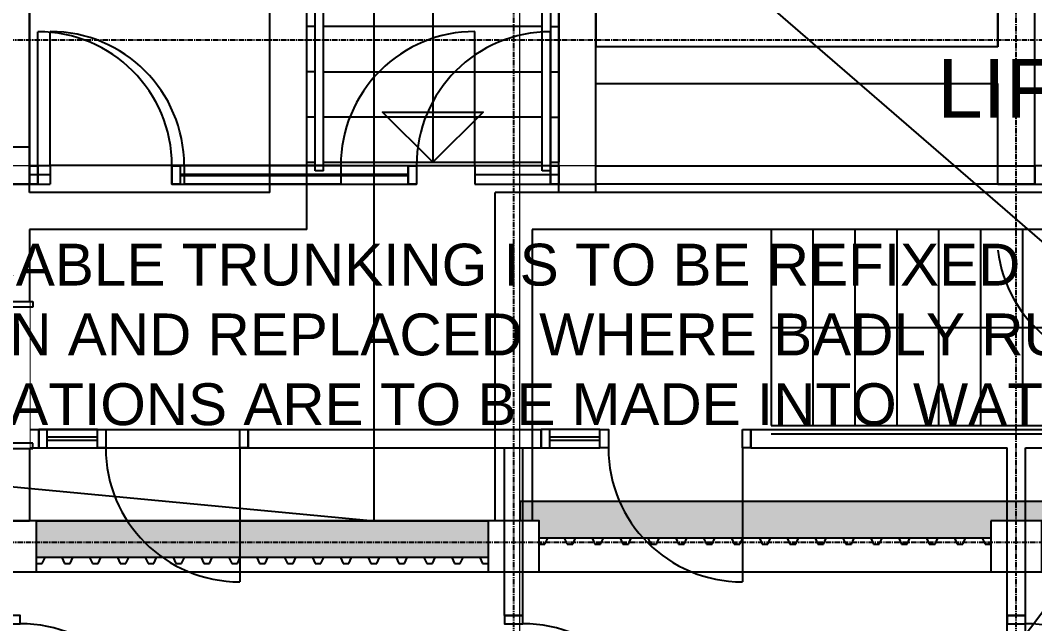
# Model space of a CAD drawing. Header units: millimetres. Extents: x -27283 to 30143, y -18440 to 22926.
# Drawn here: x -8478 to -2423, y -5709 to -2106 of the extents above; entities that cross this region are included whole.
import ezdxf
from ezdxf.enums import TextEntityAlignment as Align

# ---------------------------------------------------------------- set-up
doc = ezdxf.new("R2010")
doc.units = ezdxf.units.MM
doc.set_wipeout_variables(frame=1)
doc.linetypes.add('PCENTRE', pattern=[50.8, 31.75, -6.35, 6.35, -6.35])
doc.linetypes.add('PCENTRE2', pattern=[28.575, 19.05, -3.175, 3.175, -3.175])
for name, color, linetype in [('11th Floor - Doors Windows and Openings', 7, 'Continuous'), ('11th Floor - Structural Members', 7, 'Continuous'), ('11th Floor - Walls', 7, 'Continuous'), ('Boundaries_and_building_grids', 140, 'PCENTRE2'), ('Lift Motor Room Roof - General', 7, 'Continuous'), ('Lift Motor Room Roof - Hatch', 7, 'Continuous'), ('Lift Motor Room Roof - Roofs', 7, 'Continuous'), ('Lift Motor Room Roof - Structural Members', 7, 'Continuous'), ('Lift Motor Room Roof - Text and Leaders', 7, 'Continuous'), ('Lift Motor Room Roof - Walls', 7, 'Continuous'), ('Roof - General', 7, 'Continuous'), ('Roof - Stairs', 7, 'Continuous'), ('Roof - Structural Members', 7, 'Continuous'), ('Roof - Text and Leaders', 7, 'Continuous'), ('Roof - Walls', 7, 'Continuous'), ('Sixth Floor - Doors Windows and Openings', 7, 'Continuous'), ('Sixth Floor - Structural Members', 7, 'Continuous'), ('Sixth Floor - Walls', 7, 'Continuous'), ('Tenth Floor - Doors Windows and Openings', 7, 'Continuous'), ('Tenth Floor - Structural Members', 7, 'Continuous'), ('Tenth Floor - Walls', 7, 'Continuous')]:
    doc.layers.add(name, color=color, linetype=linetype)
doc.styles.add('_ArchAttributes', font='arial.ttf')
doc.styles.add('Arial1', font='arial.ttf')
doc.dimstyles.new('ISO-25', dxfattribs={"dimtxt": 2.5, "dimasz": 2.5, "dimexe": 1.25, "dimexo": 0.625, "dimtad": 1, "dimtxsty": 'Standard', "dimcen": 2.5, "dimadec": 0, "dimazin": 0, "dimtfac": 1, "dimtmove": 0, "dimatfit": 3, "dimfxl": 1, "dimarcsym": 0})
pattern_1 = [(45, (1032.8, 3355.27), (-168.38, 168.38), []), (45, (1145.06, 3355.27), (-168.38, 168.38), [])]
pattern_2 = [(45, (8642.8, 4224.77), (-168.38, 168.38), []), (45, (8755.06, 4224.77), (-168.38, 168.38), [])]
pattern_3 = [(90, (0, 0), (-25, 2e-15), [0.25, -199.75]), (90, (0.98, 2.5), (-25, 2e-15), [0.25, -199.75]), (90, (1.955, 5), (-25, 2e-15), [0.25, -199.75]), (90, (2.917, 7.5), (-25, 2e-15), [0.25, -199.75]), (90, (3.862, 10), (-25, 2e-15), [0.25, -199.75]), (90, (4.782, 12.5), (-25, 2e-15), [0.25, -199.75]), (90, (5.675, 15), (-25, 2e-15), [0.25, -199.75]), (90, (6.53, 17.5), (-25, 2e-15), [0.25, -199.75]), (90, (7.348, 20), (-25, 2e-15), [0.25, -199.75]), (90, (8.117, 22.5), (-25, 2e-15), [0.25, -199.75]), (90, (8.84, 25), (-25, 2e-15), [0.25, -199.75]), (90, (9.505, 27.5), (-25, 2e-15), [0.25, -199.75]), (90, (10.113, 30), (-25, 2e-15), [0.25, -199.75]), (90, (10.658, 32.5), (-25, 2e-15), [0.25, -199.75]), (90, (11.137, 35), (-25, 2e-15), [0.25, -199.75]), (90, (11.547, 37.5), (-25, 2e-15), [0.25, -199.75]), (90, (11.887, 40), (-25, 2e-15), [0.25, -199.75]), (90, (12.155, 42.5), (-25, 2e-15), [0.25, -199.75]), (90, (12.345, 45), (-25, 2e-15), [0.25, -199.75]), (90, (12.463, 47.5), (-25, 2e-15), [0.25, -199.75]), (90, (12.5, 50), (-25, 2e-15), [0.25, -199.75]), (90, (0.98, 97.5), (-25, 2e-15), [0.25, -199.75]), (90, (1.955, 95), (-25, 2e-15), [0.25, -199.75]), (90, (2.917, 92.5), (-25, 2e-15), [0.25, -199.75]), (90, (3.862, 90), (-25, 2e-15), [0.25, -199.75]), (90, (4.782, 87.5), (-25, 2e-15), [0.25, -199.75]), (90, (5.675, 85), (-25, 2e-15), [0.25, -199.75]), (90, (6.53, 82.5), (-25, 2e-15), [0.25, -199.75]), (90, (7.348, 80), (-25, 2e-15), [0.25, -199.75]), (90, (8.117, 77.5), (-25, 2e-15), [0.25, -199.75]), (90, (8.84, 75), (-25, 2e-15), [0.25, -199.75]), (90, (9.505, 72.5), (-25, 2e-15), [0.25, -199.75]), (90, (10.113, 70), (-25, 2e-15), [0.25, -199.75]), (90, (10.658, 67.5), (-25, 2e-15), [0.25, -199.75]), (90, (11.137, 65), (-25, 2e-15), [0.25, -199.75]), (90, (11.547, 62.5), (-25, 2e-15), [0.25, -199.75]), (90, (11.887, 60), (-25, 2e-15), [0.25, -199.75]), (90, (12.155, 57.5), (-25, 2e-15), [0.25, -199.75]), (90, (12.345, 55), (-25, 2e-15), [0.25, -199.75]), (90, (12.463, 52.5), (-25, 2e-15), [0.25, -199.75]), (90, (-0.98, 102.5), (-25, 2e-15), [0.25, -199.75]), (90, (-1.955, 105), (-25, 2e-15), [0.25, -199.75]), (90, (-2.917, 107.5), (-25, 2e-15), [0.25, -199.75]), (90, (-3.862, 110), (-25, 2e-15), [0.25, -199.75]), (90, (-4.782, 112.5), (-25, 2e-15), [0.25, -199.75]), (90, (-5.675, 115), (-25, 2e-15), [0.25, -199.75]), (90, (-6.53, 117.5), (-25, 2e-15), [0.25, -199.75]), (90, (-7.348, 120), (-25, 2e-15), [0.25, -199.75]), (90, (-8.117, 122.5), (-25, 2e-15), [0.25, -199.75]), (90, (-8.84, 125), (-25, 2e-15), [0.25, -199.75]), (90, (-9.505, 127.5), (-25, 2e-15), [0.25, -199.75]), (90, (-10.113, 130), (-25, 2e-15), [0.25, -199.75]), (90, (-10.658, 132.5), (-25, 2e-15), [0.25, -199.75]), (90, (-11.137, 135), (-25, 2e-15), [0.25, -199.75]), (90, (-11.547, 137.5), (-25, 2e-15), [0.25, -199.75]), (90, (-11.887, 140), (-25, 2e-15), [0.25, -199.75]), (90, (-12.155, 142.5), (-25, 2e-15), [0.25, -199.75]), (90, (-12.345, 145), (-25, 2e-15), [0.25, -199.75]), (90, (-12.463, 147.5), (-25, 2e-15), [0.25, -199.75]), (90, (-12.5, 150), (-25, 2e-15), [0.25, -199.75]), (90, (-0.98, 197.5), (-25, 2e-15), [0.25, -199.75]), (90, (-1.955, 195), (-25, 2e-15), [0.25, -199.75]), (90, (-2.917, 192.5), (-25, 2e-15), [0.25, -199.75]), (90, (-3.862, 190), (-25, 2e-15), [0.25, -199.75]), (90, (-4.782, 187.5), (-25, 2e-15), [0.25, -199.75]), (90, (-5.675, 185), (-25, 2e-15), [0.25, -199.75]), (90, (-6.53, 182.5), (-25, 2e-15), [0.25, -199.75]), (90, (-7.348, 180), (-25, 2e-15), [0.25, -199.75]), (90, (-8.117, 177.5), (-25, 2e-15), [0.25, -199.75]), (90, (-8.84, 175), (-25, 2e-15), [0.25, -199.75]), (90, (-9.505, 172.5), (-25, 2e-15), [0.25, -199.75]), (90, (-10.113, 170), (-25, 2e-15), [0.25, -199.75]), (90, (-10.658, 167.5), (-25, 2e-15), [0.25, -199.75]), (90, (-11.137, 165), (-25, 2e-15), [0.25, -199.75]), (90, (-11.547, 162.5), (-25, 2e-15), [0.25, -199.75]), (90, (-11.887, 160), (-25, 2e-15), [0.25, -199.75]), (90, (-12.155, 157.5), (-25, 2e-15), [0.25, -199.75]), (90, (-12.345, 155), (-25, 2e-15), [0.25, -199.75]), (90, (-12.463, 152.5), (-25, 2e-15), [0.25, -199.75]), (90, (0, 100), (-25, 2e-15), [0.25, -199.75])]

# ---------------------------------------------------------------- blocks, each defined once
blk = doc.blocks.new('Door')
at = {"layer": 'Roof - General', "color": 3, "linetype": 'Continuous', "style": '_ArchAttributes', "flags": 1}
for tag, p in [('Elevation Symbol', (0, 110)), ('Head Height', (0, 110)), ('Reference', (0, 111.5, 286)), ('Height', (0, 110)), ('Width', (0, 110)), ('Type', (0, 110))]:
    blk.add_attdef(tag, text='', height=50, dxfattribs=at).set_placement(p, align=Align.MIDDLE_CENTER)
at = {"color": 9, "linetype": 'Continuous'}
blk.add_wipeout([(-838.5, 0), (838.5, 0), (838.5, 220), (-838.5, 220)], dxfattribs=at).dxf.layer = 'Roof - General'
at = {"linetype": 'Continuous'}
h = blk.add_hatch(dxfattribs=at)
h.set_pattern_fill('ANSI32', color=12, scale=25)
h.set_pattern_definition(pattern_1)
h.paths.add_polyline_path([(-838.5, 220), (-838.5, 0), (-838.5, 0)])
h = blk.add_hatch(dxfattribs=at)
h.set_pattern_fill('ANSI32', color=12, scale=25)
h.set_pattern_definition(pattern_1)
h.paths.add_polyline_path([(838.5, 220), (838.5, 0), (838.5, 0)])
at = {"layer": 'Roof - General', "color": 2, "linetype": 'Continuous'}
for p, q in [((-838.5, 240), (-806.5, 240)), ((-838.5, 220), (-838.5, 240)), ((-806.5, 240), (-806.5, -20)), ((838.5, 240), (806.5, 240)), ((806.5, 240), (806.5, -20)), ((838.5, 220), (838.5, 240)), ((-838.5, 0), (-838.5, -20)), ((838.5, 0), (838.5, -20)), ((-838.5, -20), (-806.5, -20)), ((-806.5, -20), (-806.5, -826.5)), ((838.5, -20), (806.5, -20)), ((806.5, -20), (806.5, -826.5))]:
    blk.add_line(p, q, dxfattribs=at)
at = {"layer": 'Roof - General', "color": 3, "linetype": 'Continuous'}
for p, q in [((-838.5, 0), (-838.5, 220)), ((838.5, 0), (838.5, 220))]:
    blk.add_line(p, q, dxfattribs=at)
at = {"layer": 'Roof - General', "color": 1, "linetype": 'Continuous'}
blk.add_line((-806.5, 0), (806.5, 0), dxfattribs=at)
at = {"layer": 'Roof - General', "color": 2, "linetype": 'Continuous'}
blk.add_arc((-808.9, -19), 808.9, 187.4292, 359.92855, dxfattribs=at)
at = {"layer": 'Roof - General', "color": 2, "linetype": 'Continuous', "extrusion": (0, 0, -1)}
blk.add_arc((-806.5, -20), 806.5, 270, 0, dxfattribs=at)
blk = doc.blocks.new('Door3')
at = {"layer": 'Roof - General', "color": 3, "linetype": 'Continuous', "lineweight": -3, "style": '_ArchAttributes', "flags": 1}
for tag, p in [('Elevation Symbol', (110, 0)), ('Head Height', (110, 0)), ('Reference', (111.5, 0, 286)), ('Height', (110, 0)), ('Width', (110, 0)), ('Type', (110, 0))]:
    blk.add_attdef(tag, text='', height=50, dxfattribs=at).set_placement(p, align=Align.MIDDLE_CENTER)
at = {"color": 9, "linetype": 'Continuous', "lineweight": -3}
blk.add_wipeout([(0, 438.5), (0, -438.5), (220, -438.5), (220, 438.5)], dxfattribs=at).dxf.layer = 'Roof - General'
at = {"linetype": 'Continuous', "lineweight": -3}
h = blk.add_hatch(dxfattribs=at)
h.set_pattern_fill('ANSI32', color=12, scale=25)
h.set_pattern_definition(pattern_2)
h.paths.add_polyline_path([(220, 438.5), (0, 438.5), (0, 438.5)])
h = blk.add_hatch(dxfattribs=at)
h.set_pattern_fill('ANSI32', color=12, scale=25)
h.set_pattern_definition(pattern_2)
h.paths.add_polyline_path([(220, -438.5), (0, -438.5), (0, -438.5)])
at = {"layer": 'Roof - General', "color": 2, "linetype": 'Continuous', "lineweight": -3}
for p, q in [((-20, 438.5), (-20, 406.5)), ((0, 438.5), (-20, 438.5)), ((220, 438.5), (240, 438.5)), ((240, 438.5), (240, 406.5)), ((-20, 406.5), (-833, 406.5)), ((240, 406.5), (-20, 406.5)), ((-20, -438.5), (-20, -406.5)), ((240, -406.5), (-20, -406.5)), ((240, -438.5), (240, -406.5)), ((0, -438.5), (-20, -438.5)), ((220, -438.5), (240, -438.5))]:
    blk.add_line(p, q, dxfattribs=at)
at = {"layer": 'Roof - General', "color": 3, "linetype": 'Continuous', "lineweight": -3}
for p, q in [((0, 438.5), (220, 438.5)), ((0, -438.5), (220, -438.5))]:
    blk.add_line(p, q, dxfattribs=at)
at = {"layer": 'Roof - General', "color": 1, "linetype": 'Continuous', "lineweight": -3}
blk.add_line((0, 406.5), (0, -406.5), dxfattribs=at)
at = {"layer": 'Roof - General', "color": 2, "linetype": 'Continuous', "lineweight": -3}
blk.add_arc((-20, 406.5), 813, 180, 270, dxfattribs=at)

msp = doc.modelspace()

# ---------------------------------------------------------------- hatches: boundary and pattern name
at = {"layer": 'Lift Motor Room Roof - Hatch', "linetype": 'Continuous', "lineweight": -3}
h = msp.add_hatch(dxfattribs=at)
h.set_pattern_fill('GENERAL', color=8, scale=25, style=0)
h.set_pattern_definition(pattern_3)
h.paths.add_polyline_path([(-5380.3, -5199.3), (-5380.3, -5094.3), (-5495.3, -5094.3), (-5495.3, -4979.3), (3429.7, -4979.3), (3429.7, -5094.3), (3314.7, -5094.3), (3314.7, -5199.3), (619.7, -5199.3), (619.7, -5094.3), (314.7, -5094.3), (314.7, -5199.3), (-2380.3, -5199.3), (-2380.3, -5094.3), (-2685.3, -5094.3), (-2685.3, -5199.3)])
h = msp.add_hatch(dxfattribs=at)
h.set_pattern_fill('GENERAL', color=8, scale=25, style=0)
h.set_pattern_definition(pattern_3)
h.paths.add_polyline_path([(-8380.3, -5094.3), (-8380.3, -5314.3), (-5685.3, -5314.3), (-5685.3, -5094.3)])

# ---------------------------------------------------------------- linework, layer by layer
at = {"layer": '11th Floor - Doors Windows and Openings', "color": 1, "linetype": 'Continuous'}
for p, q in [((-8372.8, -2974.3, 37950), (-8372.8, -2174.3, 37950)), ((-5312.8, -2974.3, 37950), (-5312.8, -2174.3, 37950)), ((-7572.8, -2974.3, 37950), (-7572.8, -3084.3, 37950)), ((-6112.8, -2974.3, 37950), (-7572.8, -2974.3, 37950)), ((-7522.8, -2974.3, 37950), (-7522.8, -3084.3, 37950)), ((-7522.8, -2974.3, 37950), (-7522.8, -3084.3, 37950)), ((-6162.8, -2974.3, 37950), (-6162.8, -3084.3, 37950)), ((-6112.8, -2974.3, 37950), (-6112.8, -3084.3, 37950)), ((-7572.8, -3084.3, 37950), (-6112.8, -3084.3, 37950))]:
    msp.add_line(p, q, dxfattribs=at)
at = {"layer": '11th Floor - Doors Windows and Openings', "color": 1, "linetype": 'Continuous', "elevation": 37950}
for points in [[(-8372.8, -2974.3), (-8422.8, -2974.3), (-8422.8, -3084.3), (-8372.8, -3084.3), (-8372.8, -2974.3)], [(-7522.8, -2974.3), (-7522.8, -3029.3), (-6162.8, -3029.3)], [(-5262.8, -2974.3), (-5312.8, -2974.3), (-5312.8, -3084.3), (-5262.8, -3084.3), (-5262.8, -2974.3)]]:
    msp.add_lwpolyline(points, dxfattribs=at)
at = {"layer": '11th Floor - Doors Windows and Openings', "color": 1, "linetype": 'Continuous'}
for centre, start, end in [((-8372.8, -2974.3, 37950), 0, 90), ((-5312.8, -2974.3, 37950), 90, 180)]:
    msp.add_arc(centre, 800, start, end, dxfattribs=at)
at = {"layer": '11th Floor - Structural Members', "color": 5, "linetype": 'Continuous'}
for p, q in [((-5262.8, -3084.3, 37950), (-5262.8, 3135.7, 37950)), ((-5042.8, -2264.3, 37950), (-5042.8, 2915.7, 37950)), ((-2642.8, -2264.3, 37950), (-2642.8, -1764.3, 37950)), ((-2422.8, -3084.3, 37950), (-2422.8, -1764.3, 37950)), ((-2642.8, -2264.3, 37950), (-5042.8, -2264.3, 37950)), ((-5042.8, -3084.3, 37950), (-5042.8, -2484.3, 37950)), ((-5042.8, -2484.3, 37950), (-2642.8, -2484.3, 37950)), ((-2642.8, -3084.3, 37950), (-2642.8, -2484.3, 37950)), ((-5262.8, -3084.3, 37950), (-5042.8, -3084.3, 37950)), ((-2642.8, -3084.3, 37950), (-2422.8, -3084.3, 37950))]:
    msp.add_line(p, q, dxfattribs=at)
at = {"layer": '11th Floor - Structural Members', "color": 5, "linetype": 'Continuous', "lineweight": -3, "elevation": 37950}
msp.add_lwpolyline([(-8422.8, 1475.7), (-8642.8, 1475.7), (-8642.8, -3084.3), (-8422.8, -3084.3)], close=True, dxfattribs=at)
at = {"layer": '11th Floor - Walls', "color": 2, "linetype": 'Continuous', "elevation": 37950}
msp.add_lwpolyline([(-2422.8, -3084.3), (-5042.8, -3084.3), (-5042.8, -2974.3), (-2422.8, -2974.3)], dxfattribs=at)
at = {"layer": 'Boundaries_and_building_grids', "color": 140, "linetype": 'PCENTRE', "lineweight": -3}
for p, q in [((-5532.8, -11774.3), (-5532.8, 11825.7)), ((-2532.8, -11774.3), (-2532.8, 11825.7)), ((25217.2, -2224.3), (-27282.8, -2224.3)), ((25217.2, -5224.3), (-27282.8, -5224.3))]:
    msp.add_line(p, q, dxfattribs=at)
at = {"layer": 'Boundaries_and_building_grids', "color": 4, "linetype": 'Continuous', "lineweight": 0}
msp.add_xline((-31538.2, -2974.3), (-1, 0), dxfattribs=at)
at = {"layer": 'Lift Motor Room Roof - General', "color": 4, "linetype": 'Continuous', "lineweight": 0}
msp.add_xline((-5495.3, -5137.8, 46830), (0, 1), dxfattribs=at)
at = {"layer": 'Lift Motor Room Roof - Roofs', "color": 1, "linetype": 'Continuous', "lineweight": -3}
for p, q in [((-6367.8, 5145.7, 46830), (-6367.8, -5094.3, 46830)), ((-6367.8, 25.7, 46830), (-1032.8, -4594.3, 46830)), ((-11702.8, -4594.3, 46830), (-6367.8, -5094.3, 46830))]:
    msp.add_line(p, q, dxfattribs=at)
at = {"layer": 'Lift Motor Room Roof - Roofs', "color": 3, "linetype": 'Continuous', "lineweight": -3}
for p, q in [((3429.7, -4979.3, 46830), (-5495.3, -4979.3, 46830)), ((-5495.3, -4979.3, 46830), (-5495.3, -5094.3, 46830)), ((-5685.3, -5094.3, 46830), (-14422.8, -5094.3, 46830))]:
    msp.add_line(p, q, dxfattribs=at)
at = {"layer": 'Lift Motor Room Roof - Roofs', "color": 4, "linetype": 'Continuous', "lineweight": -3}
for p, q in [((-2685.3, -5199.3, 46830), (-5380.3, -5199.3, 46830)), ((-5685.3, -5314.3, 46830), (-8380.3, -5314.3, 46830))]:
    msp.add_line(p, q, dxfattribs=at)
at = {"layer": 'Lift Motor Room Roof - Structural Members', "color": 5, "linetype": 'Continuous', "lineweight": -3, "elevation": 46830}
for points in [[(-8685.3, -5094.3), (-8685.3, -5399.3), (-8380.3, -5399.3), (-8380.3, -5094.3)], [(-5685.3, -5094.3), (-5685.3, -5399.3), (-5380.3, -5399.3), (-5380.3, -5094.3)], [(-2685.3, -5094.3), (-2685.3, -5399.3), (-2380.3, -5399.3), (-2380.3, -5094.3)]]:
    msp.add_lwpolyline(points, close=True, dxfattribs=at)
at = {"layer": 'Lift Motor Room Roof - Walls', "color": 1, "linetype": 'Continuous'}
for p, q in [((-5346.4, -5235.2, 46830), (-5329.9, -5199.3, 46830)), ((-5230.5, -5199.3, 46830), (-5329.9, -5199.3, 46830)), ((-5230.5, -5199.3, 46830), (-5214, -5235.2, 46830)), ((-5180, -5235.2, 46830), (-5163.6, -5199.3, 46830)), ((-5064.2, -5199.3, 46830), (-5163.6, -5199.3, 46830)), ((-5064.2, -5199.3, 46830), (-5047.7, -5235.2, 46830)), ((-5013.7, -5235.2, 46830), (-4997.2, -5199.3, 46830)), ((-4897.8, -5199.3, 46830), (-4997.2, -5199.3, 46830)), ((-4897.8, -5199.3, 46830), (-4881.4, -5235.2, 46830)), ((-4847.4, -5235.2, 46830), (-4830.9, -5199.3, 46830)), ((-4731.5, -5199.3, 46830), (-4830.9, -5199.3, 46830)), ((-4731.5, -5199.3, 46830), (-4715, -5235.2, 46830)), ((-4681.1, -5235.2, 46830), (-4664.6, -5199.3, 46830)), ((-4565.2, -5199.3, 46830), (-4664.6, -5199.3, 46830)), ((-4565.2, -5199.3, 46830), (-4548.7, -5235.2, 46830)), ((-4514.8, -5235.2, 46830), (-4498.3, -5199.3, 46830)), ((-4398.9, -5199.3, 46830), (-4498.3, -5199.3, 46830)), ((-4398.9, -5199.3, 46830), (-4382.4, -5235.2, 46830)), ((-4348.5, -5235.2, 46830), (-4332, -5199.3, 46830)), ((-4232.6, -5199.3, 46830), (-4332, -5199.3, 46830)), ((-4232.6, -5199.3, 46830), (-4216.1, -5235.2, 46830)), ((-4182.2, -5235.2, 46830), (-4165.7, -5199.3, 46830)), ((-4066.3, -5199.3, 46830), (-4165.7, -5199.3, 46830)), ((-4066.3, -5199.3, 46830), (-4049.8, -5235.2, 46830)), ((-4015.8, -5235.2, 46830), (-3999.3, -5199.3, 46830)), ((-3899.9, -5199.3, 46830), (-3999.3, -5199.3, 46830)), ((-3899.9, -5199.3, 46830), (-3883.5, -5235.2, 46830)), ((-3849.5, -5235.2, 46830), (-3833, -5199.3, 46830)), ((-3733.6, -5199.3, 46830), (-3833, -5199.3, 46830)), ((-3733.6, -5199.3, 46830), (-3717.1, -5235.2, 46830)), ((-3683.2, -5235.2, 46830), (-3666.7, -5199.3, 46830)), ((-3567.3, -5199.3, 46830), (-3666.7, -5199.3, 46830)), ((-3567.3, -5199.3, 46830), (-3550.8, -5235.2, 46830)), ((-3516.9, -5235.2, 46830), (-3500.4, -5199.3, 46830)), ((-3401, -5199.3, 46830), (-3500.4, -5199.3, 46830)), ((-3401, -5199.3, 46830), (-3384.5, -5235.2, 46830)), ((-3350.6, -5235.2, 46830), (-3334.1, -5199.3, 46830)), ((-3234.7, -5199.3, 46830), (-3334.1, -5199.3, 46830)), ((-3234.7, -5199.3, 46830), (-3218.2, -5235.2, 46830)), ((-3184.3, -5235.2, 46830), (-3167.8, -5199.3, 46830)), ((-3068.4, -5199.3, 46830), (-3167.8, -5199.3, 46830)), ((-3068.4, -5199.3, 46830), (-3051.9, -5235.2, 46830)), ((-3017.9, -5235.2, 46830), (-3001.5, -5199.3, 46830)), ((-2902.1, -5199.3, 46830), (-3001.5, -5199.3, 46830)), ((-2902.1, -5199.3, 46830), (-2885.6, -5235.2, 46830)), ((-2851.6, -5235.2, 46830), (-2835.1, -5199.3, 46830)), ((-2735.7, -5199.3, 46830), (-2835.1, -5199.3, 46830)), ((-2735.7, -5199.3, 46830), (-2719.2, -5235.2, 46830)), ((-5380.3, -5235.2, 46830), (-5346.4, -5235.2, 46830)), ((-5214, -5235.2, 46830), (-5180, -5235.2, 46830)), ((-5047.7, -5235.2, 46830), (-5013.7, -5235.2, 46830)), ((-4881.4, -5235.2, 46830), (-4847.4, -5235.2, 46830)), ((-4715, -5235.2, 46830), (-4681.1, -5235.2, 46830)), ((-4548.7, -5235.2, 46830), (-4514.8, -5235.2, 46830)), ((-4382.4, -5235.2, 46830), (-4348.5, -5235.2, 46830)), ((-4216.1, -5235.2, 46830), (-4182.2, -5235.2, 46830)), ((-4049.8, -5235.2, 46830), (-4015.8, -5235.2, 46830)), ((-3883.5, -5235.2, 46830), (-3849.5, -5235.2, 46830)), ((-3717.1, -5235.2, 46830), (-3683.2, -5235.2, 46830)), ((-3550.8, -5235.2, 46830), (-3516.9, -5235.2, 46830)), ((-3384.5, -5235.2, 46830), (-3350.6, -5235.2, 46830)), ((-3218.2, -5235.2, 46830), (-3184.3, -5235.2, 46830)), ((-3051.9, -5235.2, 46830), (-3017.9, -5235.2, 46830)), ((-2885.6, -5235.2, 46830), (-2851.6, -5235.2, 46830)), ((-2719.2, -5235.2, 46830), (-2685.3, -5235.2, 46830)), ((-8346.4, -5350.2, 46830), (-8329.9, -5314.3, 46830)), ((-8230.5, -5314.3, 46830), (-8329.9, -5314.3, 46830)), ((-8230.5, -5314.3, 46830), (-8214, -5350.2, 46830)), ((-8180, -5350.2, 46830), (-8163.6, -5314.3, 46830)), ((-8064.2, -5314.3, 46830), (-8163.6, -5314.3, 46830)), ((-8064.2, -5314.3, 46830), (-8047.7, -5350.2, 46830)), ((-8013.7, -5350.2, 46830), (-7997.2, -5314.3, 46830)), ((-7897.8, -5314.3, 46830), (-7997.2, -5314.3, 46830)), ((-7897.8, -5314.3, 46830), (-7881.4, -5350.2, 46830)), ((-7847.4, -5350.2, 46830), (-7830.9, -5314.3, 46830)), ((-7731.5, -5314.3, 46830), (-7830.9, -5314.3, 46830)), ((-7731.5, -5314.3, 46830), (-7715, -5350.2, 46830)), ((-7681.1, -5350.2, 46830), (-7664.6, -5314.3, 46830)), ((-7565.2, -5314.3, 46830), (-7664.6, -5314.3, 46830)), ((-7565.2, -5314.3, 46830), (-7548.7, -5350.2, 46830)), ((-7514.8, -5350.2, 46830), (-7498.3, -5314.3, 46830)), ((-7398.9, -5314.3, 46830), (-7498.3, -5314.3, 46830)), ((-7398.9, -5314.3, 46830), (-7382.4, -5350.2, 46830)), ((-7348.5, -5350.2, 46830), (-7332, -5314.3, 46830)), ((-7232.6, -5314.3, 46830), (-7332, -5314.3, 46830)), ((-7232.6, -5314.3, 46830), (-7216.1, -5350.2, 46830)), ((-7182.2, -5350.2, 46830), (-7165.7, -5314.3, 46830)), ((-7066.3, -5314.3, 46830), (-7165.7, -5314.3, 46830)), ((-7066.3, -5314.3, 46830), (-7049.8, -5350.2, 46830)), ((-7015.8, -5350.2, 46830), (-6999.3, -5314.3, 46830)), ((-6899.9, -5314.3, 46830), (-6999.3, -5314.3, 46830)), ((-6899.9, -5314.3, 46830), (-6883.5, -5350.2, 46830)), ((-6849.5, -5350.2, 46830), (-6833, -5314.3, 46830)), ((-6733.6, -5314.3, 46830), (-6833, -5314.3, 46830)), ((-6733.6, -5314.3, 46830), (-6717.1, -5350.2, 46830)), ((-6683.2, -5350.2, 46830), (-6666.7, -5314.3, 46830)), ((-6567.3, -5314.3, 46830), (-6666.7, -5314.3, 46830)), ((-6567.3, -5314.3, 46830), (-6550.8, -5350.2, 46830)), ((-6516.9, -5350.2, 46830), (-6500.4, -5314.3, 46830)), ((-6401, -5314.3, 46830), (-6500.4, -5314.3, 46830)), ((-6401, -5314.3, 46830), (-6384.5, -5350.2, 46830)), ((-6350.6, -5350.2, 46830), (-6334.1, -5314.3, 46830)), ((-6234.7, -5314.3, 46830), (-6334.1, -5314.3, 46830)), ((-6234.7, -5314.3, 46830), (-6218.2, -5350.2, 46830)), ((-6184.3, -5350.2, 46830), (-6167.8, -5314.3, 46830)), ((-6068.4, -5314.3, 46830), (-6167.8, -5314.3, 46830)), ((-6068.4, -5314.3, 46830), (-6051.9, -5350.2, 46830)), ((-6017.9, -5350.2, 46830), (-6001.5, -5314.3, 46830)), ((-5902.1, -5314.3, 46830), (-6001.5, -5314.3, 46830)), ((-5902.1, -5314.3, 46830), (-5885.6, -5350.2, 46830)), ((-5851.6, -5350.2, 46830), (-5835.1, -5314.3, 46830)), ((-5735.7, -5314.3, 46830), (-5835.1, -5314.3, 46830)), ((-5735.7, -5314.3, 46830), (-5719.2, -5350.2, 46830)), ((-8380.3, -5350.2, 46830), (-8346.4, -5350.2, 46830)), ((-8214, -5350.2, 46830), (-8180, -5350.2, 46830)), ((-8047.7, -5350.2, 46830), (-8013.7, -5350.2, 46830)), ((-7881.4, -5350.2, 46830), (-7847.4, -5350.2, 46830)), ((-7715, -5350.2, 46830), (-7681.1, -5350.2, 46830)), ((-7548.7, -5350.2, 46830), (-7514.8, -5350.2, 46830)), ((-7382.4, -5350.2, 46830), (-7348.5, -5350.2, 46830)), ((-7216.1, -5350.2, 46830), (-7182.2, -5350.2, 46830)), ((-7049.8, -5350.2, 46830), (-7015.8, -5350.2, 46830)), ((-6883.5, -5350.2, 46830), (-6849.5, -5350.2, 46830)), ((-6717.1, -5350.2, 46830), (-6683.2, -5350.2, 46830)), ((-6550.8, -5350.2, 46830), (-6516.9, -5350.2, 46830)), ((-6384.5, -5350.2, 46830), (-6350.6, -5350.2, 46830)), ((-6218.2, -5350.2, 46830), (-6184.3, -5350.2, 46830)), ((-6051.9, -5350.2, 46830), (-6017.9, -5350.2, 46830)), ((-5885.6, -5350.2, 46830), (-5851.6, -5350.2, 46830)), ((-5719.2, -5350.2, 46830), (-5685.3, -5350.2, 46830))]:
    msp.add_line(p, q, dxfattribs=at)
at = {"layer": 'Roof - Stairs', "color": 1, "linetype": 'Continuous'}
for p, q in [((-6717.8, -3004.3, 42250), (-6717.8, 1415.7, 42250)), ((-6667.8, -3004.3, 42250), (-6667.8, 1415.7, 42250)), ((-5362.8, -3004.3, 42250), (-5362.8, 1415.7, 42250)), ((-5312.8, 1415.7, 42250), (-5312.8, -3004.3, 42250)), ((-6767.8, -2954.3, 42250), (-6767.8, 1365.7, 42250)), ((-6767.8, -2954.3, 42250), (-6767.8, 1365.7, 42250)), ((-5262.8, 1365.7, 42250), (-5262.8, -2954.3, 42250)), ((-6717.8, -2144.3, 42250), (-6767.8, -2144.3, 42250)), ((-5362.8, -2144.3, 42250), (-6667.8, -2144.3, 42250)), ((-5312.8, -2144.3, 42250), (-5262.8, -2144.3, 42250)), ((-6717.8, -2414.3, 42250), (-6767.8, -2414.3, 42250)), ((-6667.8, -2414.3, 42250), (-5362.8, -2414.3, 42250)), ((-5312.8, -2414.3, 42250), (-5262.8, -2414.3, 42250)), ((-6717.8, -2684.3, 42250), (-6767.8, -2684.3, 42250)), ((-5362.8, -2684.3, 42250), (-6667.8, -2684.3, 42250)), ((-5312.8, -2684.3, 42250), (-5262.8, -2684.3, 42250)), ((-6767.8, -2954.3, 42250), (-6717.8, -2954.3, 42250)), ((-6667.8, -2954.3, 42250), (-5362.8, -2954.3, 42250)), ((-5312.8, -2954.3, 42250), (-5262.8, -2954.3, 42250)), ((-6667.8, -3004.3, 42250), (-6717.8, -3004.3, 42250)), ((-5312.8, -3004.3, 42250), (-5362.8, -3004.3, 42250)), ((-3996.3, -3355.3, 42250), (-3996.3, -4524.8, 42250)), ((-3746.3, -3355.3, 42250), (-3746.3, -4524.8, 42250)), ((-3496.3, -3355.3, 42250), (-3496.3, -4524.8, 42250)), ((-3246.3, -3355.3, 42250), (-3246.3, -4524.8, 42250)), ((-2996.3, -3355.3, 42250), (-2996.3, -4524.8, 42250)), ((-2746.3, -3355.3, 42250), (-2746.3, -4524.8, 42250)), ((-3996.3, -4524.8, 42250), (-1996.3, -4524.8, 42250)), ((-3996.3, -4574.8, 42250), (-1996.3, -4574.8, 42250))]:
    msp.add_line(p, q, dxfattribs=at)
at = {"layer": 'Roof - Stairs', "color": 1, "linetype": 'Continuous', "elevation": 42250}
for points in [[(-6767.8, 2135.3), (-6015.3, 2135.3), (-6015.3, -2954.3)], [(-6015.3, -2954.3), (-6315.3, -2654.3), (-5715.3, -2654.3), (-6015.3, -2954.3)]]:
    msp.add_lwpolyline(points, dxfattribs=at)
at = {"layer": 'Roof - Structural Members', "color": 5, "linetype": 'Continuous'}
for p, q in [((-5042.8, 2915.7, 42250), (-5042.8, -2264.3, 42250)), ((-2642.8, 2915.7, 42250), (-2642.8, -2264.3, 42250)), ((-2642.8, -2264.3, 42250), (-5042.8, -2264.3, 42250))]:
    msp.add_line(p, q, dxfattribs=at)
at = {"layer": 'Roof - Structural Members', "color": 5, "linetype": 'Continuous', "lineweight": -3, "elevation": 42250}
for points in [[(-8685.3, -5094.3), (-8685.3, -5399.3), (-8380.3, -5399.3), (-8380.3, -5094.3)], [(-5685.3, -5094.3), (-5685.3, -5399.3), (-5380.3, -5399.3), (-5380.3, -5094.3)], [(-2685.3, -5094.3), (-2685.3, -5399.3), (-2380.3, -5399.3), (-2380.3, -5094.3)]]:
    msp.add_lwpolyline(points, close=True, dxfattribs=at)
at = {"layer": 'Roof - Walls', "color": 3, "linetype": 'Continuous', "lineweight": -3}
for p, q in [((-6987.8, -3135.3, 42250), (-6987.8, 5145.7, 42250)), ((-6767.8, -3355.3, 42250), (-6767.8, 5145.7, 42250)), ((-5042.8, -3135.3, 42250), (-5042.8, 3135.7, 42250)), ((-5262.8, -3135.3, 42250), (-5262.8, 2915.7, 42250)), ((-8422.8, -2864.3, 42250), (-13002.8, -2864.3, 42250)), ((-8422.8, -3135.3, 42250), (-8422.8, -2864.3, 42250)), ((-6987.8, -3135.3, 42250), (-8422.8, -3135.3, 42250)), ((6357.2, -3135.3, 42250), (-5642.8, -3135.3, 42250)), ((-6767.8, -3355.3, 42250), (-8422.8, -3355.3, 42250)), ((6577.2, -3355.3, 42250), (-5422.8, -3355.3, 42250))]:
    msp.add_line(p, q, dxfattribs=at)
at = {"layer": 'Roof - Walls', "color": 3, "linetype": 'Continuous'}
for p, q in [((-5642.8, -5094.3, 42250), (-5642.8, -3135.3, 42250)), ((-8422.8, -3355.3, 42250), (-8422.8, -5094.3, 42250)), ((-5422.8, -3355.3, 42250), (-5422.8, -5094.3, 42250)), ((-8642.8, -5094.3, 42250), (-8422.8, -5094.3, 42250)), ((-8380.3, -5094.3, 42250), (-5685.3, -5094.3, 42250)), ((-5685.3, -5314.3, 42250), (-8380.3, -5314.3, 42250))]:
    msp.add_line(p, q, dxfattribs=at)
at = {"layer": 'Roof - Walls', "color": 1, "linetype": 'Continuous'}
for p, q in [((-8346.4, -5350.2, 42250), (-8329.9, -5314.3, 42250)), ((-8230.5, -5314.3, 42250), (-8329.9, -5314.3, 42250)), ((-8230.5, -5314.3, 42250), (-8214, -5350.2, 42250)), ((-8180, -5350.2, 42250), (-8163.6, -5314.3, 42250)), ((-8064.2, -5314.3, 42250), (-8163.6, -5314.3, 42250)), ((-8064.2, -5314.3, 42250), (-8047.7, -5350.2, 42250)), ((-8013.7, -5350.2, 42250), (-7997.2, -5314.3, 42250)), ((-7897.8, -5314.3, 42250), (-7997.2, -5314.3, 42250)), ((-7897.8, -5314.3, 42250), (-7881.4, -5350.2, 42250)), ((-7847.4, -5350.2, 42250), (-7830.9, -5314.3, 42250)), ((-7731.5, -5314.3, 42250), (-7830.9, -5314.3, 42250)), ((-7731.5, -5314.3, 42250), (-7715, -5350.2, 42250)), ((-7681.1, -5350.2, 42250), (-7664.6, -5314.3, 42250)), ((-7565.2, -5314.3, 42250), (-7664.6, -5314.3, 42250)), ((-7565.2, -5314.3, 42250), (-7548.7, -5350.2, 42250)), ((-7514.8, -5350.2, 42250), (-7498.3, -5314.3, 42250)), ((-7398.9, -5314.3, 42250), (-7498.3, -5314.3, 42250)), ((-7398.9, -5314.3, 42250), (-7382.4, -5350.2, 42250)), ((-7348.5, -5350.2, 42250), (-7332, -5314.3, 42250)), ((-7232.6, -5314.3, 42250), (-7332, -5314.3, 42250)), ((-7232.6, -5314.3, 42250), (-7216.1, -5350.2, 42250)), ((-7182.2, -5350.2, 42250), (-7165.7, -5314.3, 42250)), ((-7066.3, -5314.3, 42250), (-7165.7, -5314.3, 42250)), ((-7066.3, -5314.3, 42250), (-7049.8, -5350.2, 42250)), ((-7015.8, -5350.2, 42250), (-6999.3, -5314.3, 42250)), ((-6899.9, -5314.3, 42250), (-6999.3, -5314.3, 42250)), ((-6899.9, -5314.3, 42250), (-6883.5, -5350.2, 42250)), ((-6849.5, -5350.2, 42250), (-6833, -5314.3, 42250)), ((-6733.6, -5314.3, 42250), (-6833, -5314.3, 42250)), ((-6733.6, -5314.3, 42250), (-6717.1, -5350.2, 42250)), ((-6683.2, -5350.2, 42250), (-6666.7, -5314.3, 42250)), ((-6567.3, -5314.3, 42250), (-6666.7, -5314.3, 42250)), ((-6567.3, -5314.3, 42250), (-6550.8, -5350.2, 42250)), ((-6516.9, -5350.2, 42250), (-6500.4, -5314.3, 42250)), ((-6401, -5314.3, 42250), (-6500.4, -5314.3, 42250)), ((-6401, -5314.3, 42250), (-6384.5, -5350.2, 42250)), ((-6350.6, -5350.2, 42250), (-6334.1, -5314.3, 42250)), ((-6234.7, -5314.3, 42250), (-6334.1, -5314.3, 42250)), ((-6234.7, -5314.3, 42250), (-6218.2, -5350.2, 42250)), ((-6184.3, -5350.2, 42250), (-6167.8, -5314.3, 42250)), ((-6068.4, -5314.3, 42250), (-6167.8, -5314.3, 42250)), ((-6068.4, -5314.3, 42250), (-6051.9, -5350.2, 42250)), ((-6017.9, -5350.2, 42250), (-6001.5, -5314.3, 42250)), ((-5902.1, -5314.3, 42250), (-6001.5, -5314.3, 42250)), ((-5902.1, -5314.3, 42250), (-5885.6, -5350.2, 42250)), ((-5851.6, -5350.2, 42250), (-5835.1, -5314.3, 42250)), ((-5735.7, -5314.3, 42250), (-5835.1, -5314.3, 42250)), ((-5735.7, -5314.3, 42250), (-5719.2, -5350.2, 42250)), ((-8380.3, -5350.2, 42250), (-8346.4, -5350.2, 42250)), ((-8214, -5350.2, 42250), (-8180, -5350.2, 42250)), ((-8047.7, -5350.2, 42250), (-8013.7, -5350.2, 42250)), ((-7881.4, -5350.2, 42250), (-7847.4, -5350.2, 42250)), ((-7715, -5350.2, 42250), (-7681.1, -5350.2, 42250)), ((-7548.7, -5350.2, 42250), (-7514.8, -5350.2, 42250)), ((-7382.4, -5350.2, 42250), (-7348.5, -5350.2, 42250)), ((-7216.1, -5350.2, 42250), (-7182.2, -5350.2, 42250)), ((-7049.8, -5350.2, 42250), (-7015.8, -5350.2, 42250)), ((-6883.5, -5350.2, 42250), (-6849.5, -5350.2, 42250)), ((-6717.1, -5350.2, 42250), (-6683.2, -5350.2, 42250)), ((-6550.8, -5350.2, 42250), (-6516.9, -5350.2, 42250)), ((-6384.5, -5350.2, 42250), (-6350.6, -5350.2, 42250)), ((-6218.2, -5350.2, 42250), (-6184.3, -5350.2, 42250)), ((-6051.9, -5350.2, 42250), (-6017.9, -5350.2, 42250)), ((-5885.6, -5350.2, 42250), (-5851.6, -5350.2, 42250)), ((-5719.2, -5350.2, 42250), (-5685.3, -5350.2, 42250))]:
    msp.add_line(p, q, dxfattribs=at)
at = {"layer": 'Sixth Floor - Doors Windows and Openings', "color": 1, "linetype": 'Continuous', "lineweight": -3}
for p, q in [((-8372.8, -2974.3, 20700), (-8372.8, -2174.3, 20700)), ((-5312.8, -2974.3, 20700), (-5312.8, -2174.3, 20700)), ((-7522.8, -2974.3, 20700), (-7522.8, -3029.3, 20700)), ((-6162.8, -2974.3, 20700), (-7522.8, -2974.3, 20700)), ((-7522.8, -3024.3, 20700), (-6162.8, -3024.3, 20700)), ((-6162.8, -3034.3, 20700), (-7522.8, -3034.3, 20700)), ((-7522.8, -3084.3, 20700), (-6162.8, -3084.3, 20700)), ((-5017.8, -4549.3, 20700), (-5317.8, -4549.3, 20700)), ((-5317.8, -4594.3, 20700), (-5017.8, -4594.3, 20700)), ((-5017.8, -4614.3, 20700), (-5317.8, -4614.3, 20700)), ((-5317.8, -4659.3, 20700), (-5017.8, -4659.3, 20700)), ((-4167.8, -4659.3, 20700), (-4167.8, -5459.3, 20700))]:
    msp.add_line(p, q, dxfattribs=at)
at = {"layer": 'Sixth Floor - Doors Windows and Openings', "color": 1, "linetype": 'Continuous', "lineweight": -3, "elevation": 20700}
for points in [[(-8372.8, -2974.3), (-8372.8, -3084.3), (-8422.8, -3084.3), (-8422.8, -2974.3), (-8372.8, -2974.3)], [(-7522.8, -2974.3), (-7522.8, -3084.3), (-7572.8, -3084.3), (-7572.8, -2974.3), (-7522.8, -2974.3)], [(-6112.8, -2974.3), (-6112.8, -3084.3), (-6162.8, -3084.3), (-6162.8, -2974.3), (-6112.8, -2974.3)], [(-5262.8, -2974.3), (-5262.8, -3084.3), (-5312.8, -3084.3), (-5312.8, -2974.3), (-5262.8, -2974.3)], [(-2372.8, -3084.3), (-2372.8, -2974.3), (-2422.8, -2974.3), (-2422.8, -3084.3), (-2372.8, -3084.3)], [(-5317.8, -4659.3), (-5317.8, -4549.3), (-5367.8, -4549.3), (-5367.8, -4659.3), (-5317.8, -4659.3)], [(-5017.8, -4549.3), (-4967.8, -4549.3), (-4967.8, -4659.3), (-5017.8, -4659.3), (-5017.8, -4549.3)], [(-4167.8, -4549.3), (-4117.8, -4549.3), (-4117.8, -4659.3), (-4167.8, -4659.3), (-4167.8, -4549.3)]]:
    msp.add_lwpolyline(points, dxfattribs=at)
at = {"layer": 'Sixth Floor - Doors Windows and Openings', "color": 1, "linetype": 'Continuous', "lineweight": -3}
for centre, start, end in [((-8372.8, -2974.3, 20700), 0, 90), ((-5312.8, -2974.3, 20700), 90, 180), ((-4167.8, -4659.3, 20700), 180, 270)]:
    msp.add_arc(centre, 800, start, end, dxfattribs=at)
at = {"layer": 'Sixth Floor - Structural Members', "color": 5, "linetype": 'Continuous', "lineweight": -3}
for p, q in [((-5262.8, -3084.3, 20700), (-5262.8, 3135.7, 20700)), ((-5042.8, -2264.3, 20700), (-5042.8, 2915.7, 20700)), ((-2642.8, -2264.3, 20700), (-2642.8, -1764.3, 20700)), ((-2422.8, -3084.3, 20700), (-2422.8, -1764.3, 20700)), ((-2642.8, -2264.3, 20700), (-5042.8, -2264.3, 20700)), ((-5042.8, -2484.3, 20700), (-2642.8, -2484.3, 20700)), ((-5042.8, -3084.3, 20700), (-5042.8, -2484.3, 20700)), ((-2642.8, -3084.3, 20700), (-2642.8, -2484.3, 20700)), ((-5262.8, -3084.3, 20700), (-5042.8, -3084.3, 20700)), ((-2642.8, -3084.3, 20700), (-2422.8, -3084.3, 20700))]:
    msp.add_line(p, q, dxfattribs=at)
at = {"layer": 'Sixth Floor - Structural Members', "color": 5, "linetype": 'Continuous', "lineweight": -3, "elevation": 20700}
msp.add_lwpolyline([(-8422.8, 1410.7), (-8422.8, -3084.3), (-8642.8, -3084.3), (-8642.8, 1410.7)], close=True, dxfattribs=at)
at = {"layer": 'Sixth Floor - Walls', "color": 2, "linetype": 'Continuous', "lineweight": -3}
for p, q in [((-10117.8, -4549.3, 20700), (-8367.8, -4549.3, 20700)), ((-8367.8, -4549.3, 20700), (-5367.8, -4549.3, 20700)), ((-5367.8, -4659.3, 20700), (-5367.8, -4549.3, 20700)), ((-4117.8, -4659.3, 20700), (-4117.8, -4549.3, 20700)), ((-4117.8, -4549.3, 20700), (-2367.8, -4549.3, 20700)), ((-10117.8, -4659.3, 20700), (-8367.8, -4659.3, 20700)), ((-8477.8, -4659.3, 20700), (-8367.8, -4659.3, 20700)), ((-8367.8, -4659.3, 20700), (-5367.8, -4659.3, 20700)), ((-4117.8, -4659.3, 20700), (-2587.8, -4659.3, 20700)), ((-2587.8, -9524.3, 20700), (-2587.8, -4659.3, 20700)), ((-2477.8, -9524.3, 20700), (-2477.8, -4659.3, 20700)), ((-2477.8, -4659.3, 20700), (-2367.8, -4659.3, 20700))]:
    msp.add_line(p, q, dxfattribs=at)
at = {"layer": 'Tenth Floor - Doors Windows and Openings', "color": 1, "linetype": 'Continuous'}
for p, q in [((-8299.5, -2973.3, 34500), (-8299.5, -2173.3, 34500)), ((-5764.6, -2973.3, 34500), (-5764.6, -2173.3, 34500)), ((-8299.5, -2974.3, 34500), (-8422.8, -2974.3, 34500)), ((-8299.5, -2973.3, 34500), (-8299.5, -3084.3, 34500)), ((-7499.5, -2973.3, 34500), (-8299.5, -2973.3, 34500)), ((-7499.5, -2973.3, 34500), (-7499.5, -3083.3, 34500)), ((-6564.6, -2973.3, 34500), (-7499.5, -2973.3, 34500)), ((-6564.6, -2973.3, 34500), (-5764.6, -2973.3, 34500)), ((-6564.6, -2973.3, 34500), (-6564.6, -3083.3, 34500)), ((-5764.6, -2973.3, 34500), (-5764.6, -3084.3, 34500)), ((-5262.8, -2974.3, 34500), (-5764.6, -2974.3, 34500)), ((-8299.5, -3029.3, 34500), (-8422.8, -3029.3, 34500)), ((-8422.8, -3084.3, 34500), (-8299.5, -3084.3, 34500)), ((-7499.5, -3028.3, 34500), (-6564.6, -3028.3, 34500)), ((-7499.5, -3083.3, 34500), (-6564.6, -3083.3, 34500)), ((-5262.8, -3029.3, 34500), (-5764.6, -3029.3, 34500)), ((-5764.6, -3084.3, 34500), (-5262.8, -3084.3, 34500))]:
    msp.add_line(p, q, dxfattribs=at)
at = {"layer": 'Tenth Floor - Doors Windows and Openings', "color": 1, "linetype": 'Continuous', "lineweight": -3}
for p, q in [((-8017.8, -4549.3, 34500), (-8317.8, -4549.3, 34500)), ((-8317.8, -4594.3, 34500), (-8017.8, -4594.3, 34500)), ((-5017.8, -4549.3, 34500), (-5317.8, -4549.3, 34500)), ((-5317.8, -4594.3, 34500), (-5017.8, -4594.3, 34500)), ((-8017.8, -4614.3, 34500), (-8317.8, -4614.3, 34500)), ((-8317.8, -4659.3, 34500), (-8017.8, -4659.3, 34500)), ((-7167.8, -4659.3, 34500), (-7167.8, -5459.3, 34500)), ((-5017.8, -4614.3, 34500), (-5317.8, -4614.3, 34500)), ((-5317.8, -4659.3, 34500), (-5017.8, -4659.3, 34500)), ((-4167.8, -4659.3, 34500), (-4167.8, -5459.3, 34500))]:
    msp.add_line(p, q, dxfattribs=at)
at = {"layer": 'Tenth Floor - Doors Windows and Openings', "color": 1, "linetype": 'Continuous', "lineweight": -3, "elevation": 34500}
for points in [[(-8317.8, -4659.3), (-8317.8, -4549.3), (-8367.8, -4549.3), (-8367.8, -4659.3), (-8317.8, -4659.3)], [(-8017.8, -4549.3), (-7967.8, -4549.3), (-7967.8, -4659.3), (-8017.8, -4659.3), (-8017.8, -4549.3)], [(-7167.8, -4549.3), (-7117.8, -4549.3), (-7117.8, -4659.3), (-7167.8, -4659.3), (-7167.8, -4549.3)], [(-5317.8, -4659.3), (-5317.8, -4549.3), (-5367.8, -4549.3), (-5367.8, -4659.3), (-5317.8, -4659.3)], [(-5017.8, -4549.3), (-4967.8, -4549.3), (-4967.8, -4659.3), (-5017.8, -4659.3), (-5017.8, -4549.3)], [(-4167.8, -4549.3), (-4117.8, -4549.3), (-4117.8, -4659.3), (-4167.8, -4659.3), (-4167.8, -4549.3)], [(-8587.8, -5659.3), (-8587.8, -5709.3), (-8477.8, -5709.3), (-8477.8, -5659.3), (-8587.8, -5659.3)], [(-5587.8, -5659.3), (-5587.8, -5709.3), (-5477.8, -5709.3), (-5477.8, -5659.3), (-5587.8, -5659.3)], [(-2587.8, -5659.3), (-2587.8, -5709.3), (-2477.8, -5709.3), (-2477.8, -5659.3), (-2587.8, -5659.3)]]:
    msp.add_lwpolyline(points, dxfattribs=at)
at = {"layer": 'Tenth Floor - Doors Windows and Openings', "color": 1, "linetype": 'Continuous'}
for centre, start, end in [((-8299.5, -2973.3, 34500), 0, 90), ((-5764.6, -2973.3, 34500), 89.99996, 180)]:
    msp.add_arc(centre, 800, start, end, dxfattribs=at)
at = {"layer": 'Tenth Floor - Doors Windows and Openings', "color": 1, "linetype": 'Continuous', "lineweight": -3}
for centre, start, end in [((-7167.8, -4659.3, 34500), 180, 270), ((-4167.8, -4659.3, 34500), 180, 270), ((-8477.8, -6509.3, 34500), 0, 90), ((-5477.8, -6509.3, 34500), 0, 90), ((-2477.8, -6509.3, 34500), 0, 90)]:
    msp.add_arc(centre, 800, start, end, dxfattribs=at)
at = {"layer": 'Tenth Floor - Structural Members', "color": 5, "linetype": 'Continuous'}
for p, q in [((-5262.8, -3084.3, 34500), (-5262.8, 3135.7, 34500)), ((-5042.8, -2264.3, 34500), (-5042.8, 2915.7, 34500)), ((-8422.8, -3084.3, 34500), (-8422.8, 1475.7, 34500)), ((-2642.8, -2264.3, 34500), (-2642.8, -1764.3, 34500)), ((-2422.8, -3084.3, 34500), (-2422.8, -1764.3, 34500)), ((-2642.8, -2264.3, 34500), (-5042.8, -2264.3, 34500)), ((-5042.8, -3084.3, 34500), (-5042.8, -2484.3, 34500)), ((-5042.8, -2484.3, 34500), (-2642.8, -2484.3, 34500)), ((-2642.8, -3084.3, 34500), (-2642.8, -2484.3, 34500)), ((-8642.8, -3084.3, 34500), (-8422.8, -3084.3, 34500)), ((-5262.8, -3084.3, 34500), (-5042.8, -3084.3, 34500)), ((-2642.8, -3084.3, 34500), (-2422.8, -3084.3, 34500))]:
    msp.add_line(p, q, dxfattribs=at)
at = {"layer": 'Tenth Floor - Walls', "color": 2, "linetype": 'Continuous', "lineweight": -3}
for p, q in [((-10117.8, -4549.3, 34500), (-8367.8, -4549.3, 34500)), ((-8367.8, -4659.3, 34500), (-8367.8, -4549.3, 34500)), ((-7117.8, -4659.3, 34500), (-7117.8, -4549.3, 34500)), ((-7117.8, -4549.3, 34500), (-5367.8, -4549.3, 34500)), ((-5367.8, -4659.3, 34500), (-5367.8, -4549.3, 34500)), ((-4117.8, -4549.3, 34500), (-737.2, -4549.3, 34500)), ((-4117.8, -4659.3, 34500), (-4117.8, -4549.3, 34500)), ((-8477.8, -4659.3, 34500), (-8367.8, -4659.3, 34500)), ((-7117.8, -4659.3, 34500), (-5587.8, -4659.3, 34500)), ((-5587.8, -5659.3, 34500), (-5587.8, -4659.3, 34500)), ((-5477.8, -4659.3, 34500), (-5367.8, -4659.3, 34500)), ((-5477.8, -5659.3, 34500), (-5477.8, -4659.3, 34500)), ((-4117.8, -4659.3, 34500), (-2587.8, -4659.3, 34500)), ((-2587.8, -5659.3, 34500), (-2587.8, -4659.3, 34500)), ((-2477.8, -4659.3, 34500), (-737.2, -4659.3, 34500)), ((-2477.8, -5659.3, 34500), (-2477.8, -4659.3, 34500)), ((-5587.8, -5659.3, 34500), (-5477.8, -5659.3, 34500)), ((-2587.8, -5659.3, 34500), (-2477.8, -5659.3, 34500))]:
    msp.add_line(p, q, dxfattribs=at)

# ---------------------------------------------------------------- texts
at = {"layer": 'Roof - Text and Leaders', "color": 1, "linetype": 'Continuous', "insert": (-3004.5, -2692.9, 42250), "char_height": 350, "attachment_point": 7, "style": 'Arial1'}
msp.add_mtext('LIFT MOTOR ROOM', dxfattribs=at)

# ---------------------------------------------------------------- leaders
at = {"layer": 'Lift Motor Room Roof - Text and Leaders', "color": 3, "linetype": 'Continuous', "lineweight": -3}
for points in [[(-1880.9, -4979.4, 46830), (-2532.8, -5849.4, 46830), (-3351.4, -5849.4, 46830)], [(-783.3, -5199.3, 46830), (-1625.3, -6689.8, 46830), (-3274.6, -6689.8, 46830)], [(314.7, -5399.3, 46830), (-1032.8, -7983.2, 46830), (-3355.7, -7983.2, 46830)]]:
    msp.add_leader(points, dimstyle='ISO-25', override={"dimscale": 1, "dimasz": 500, "dimclrd": 1}, dxfattribs=at)

# ---------------------------------------------------------------- next in the draw order: block references
at = {"layer": 'Roof - General', "color": 3, "linetype": 'Continuous'}
msp.add_blockref('Door', (-1032.8, -3355.3, 42250), dxfattribs=at)

# ---------------------------------------------------------------- next in the draw order: linework, layer by layer
at = {"layer": 'Lift Motor Room Roof - Walls', "color": 2, "linetype": 'Continuous', "elevation": 46830}
msp.add_lwpolyline([(-14727.8, 5450.7), (-14727.8, -5399.3), (12662.2, -5399.3), (12662.2, 5450.7)], close=True, dxfattribs=at)
at = {"layer": 'Roof - Stairs', "color": 1, "linetype": 'Continuous'}
for p, q in [((-2496.3, -3355.3, 42250), (-2496.3, -4524.8, 42250)), ((-3996.3, -3940, 42250), (-1996.3, -3940, 42250))]:
    msp.add_line(p, q, dxfattribs=at)

# ---------------------------------------------------------------- next in the draw order: block references
at = {"layer": 'Roof - General', "color": 3, "linetype": 'Continuous', "lineweight": -3}
msp.add_blockref('Door3', (-8642.8, -4224.8, 42250), dxfattribs=at)

# ---------------------------------------------------------------- next in the draw order: texts
at = {"layer": 'Lift Motor Room Roof - Text and Leaders', "color": 2, "linetype": 'Continuous', "insert": (-9959.9, -3440.2, 46830), "char_height": 250, "width": 9956.583, "attachment_point": 1, "style": 'Arial1'}
msp.add_mtext('STEEL CABLE TRUNKING IS TO BE REFIXED INTO POSITION AND REPLACED WHERE BADLY RUSTED.  NO PENETRATIONS ARE TO BE MADE INTO WATERPROOFING', dxfattribs=at)

doc.saveas('drawing.dxf')
